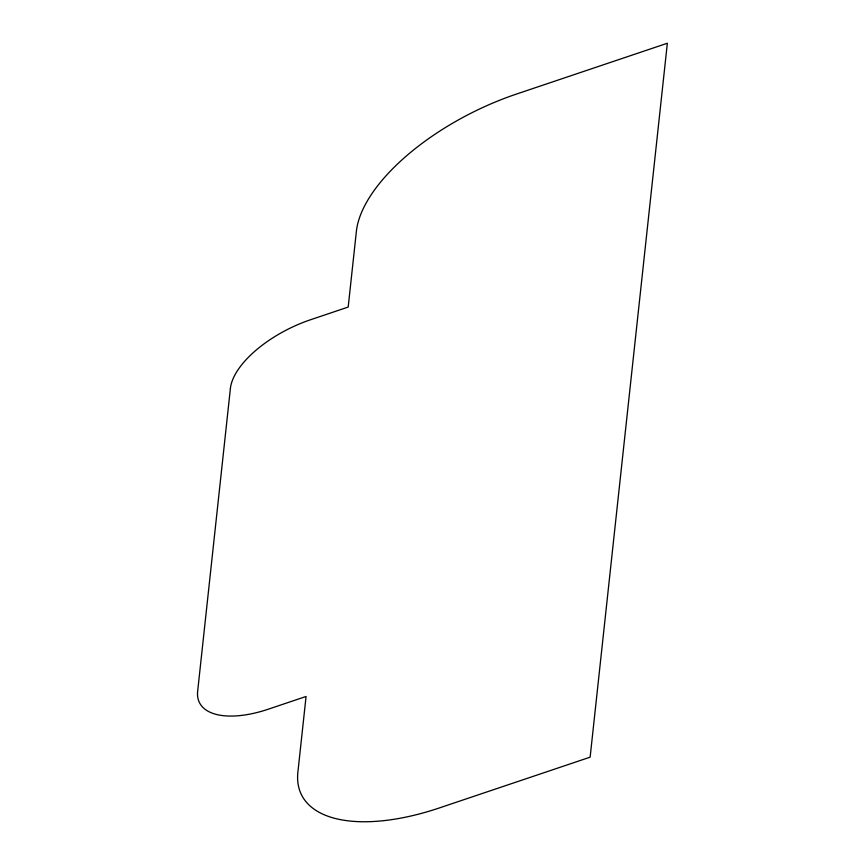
<?xml version="1.0" encoding="UTF-8"?>
<svg xmlns="http://www.w3.org/2000/svg" width="865" height="865" viewBox="0 0 865 865"><rect width="100%" height="100%" fill="white"/><g stroke="black" fill="none" stroke-linecap="round" stroke-linejoin="round"><path stroke-width="1.3" d="M230.404 388.417L197.653 691.297A82.24 38.222 -26.5 0 0 268.377 709.17L306.069 696.476L297.884 772.196A164.469 76.455 -26.5 0 0 439.334 807.953L590.135 757.167L667.348 43.25L516.546 94.036A164.469 76.455 -26.5 0 0 356.38 231.344L348.195 307.064L310.492 319.769A82.24 38.222 -26.5 0 0 230.404 388.417"/></g></svg>
